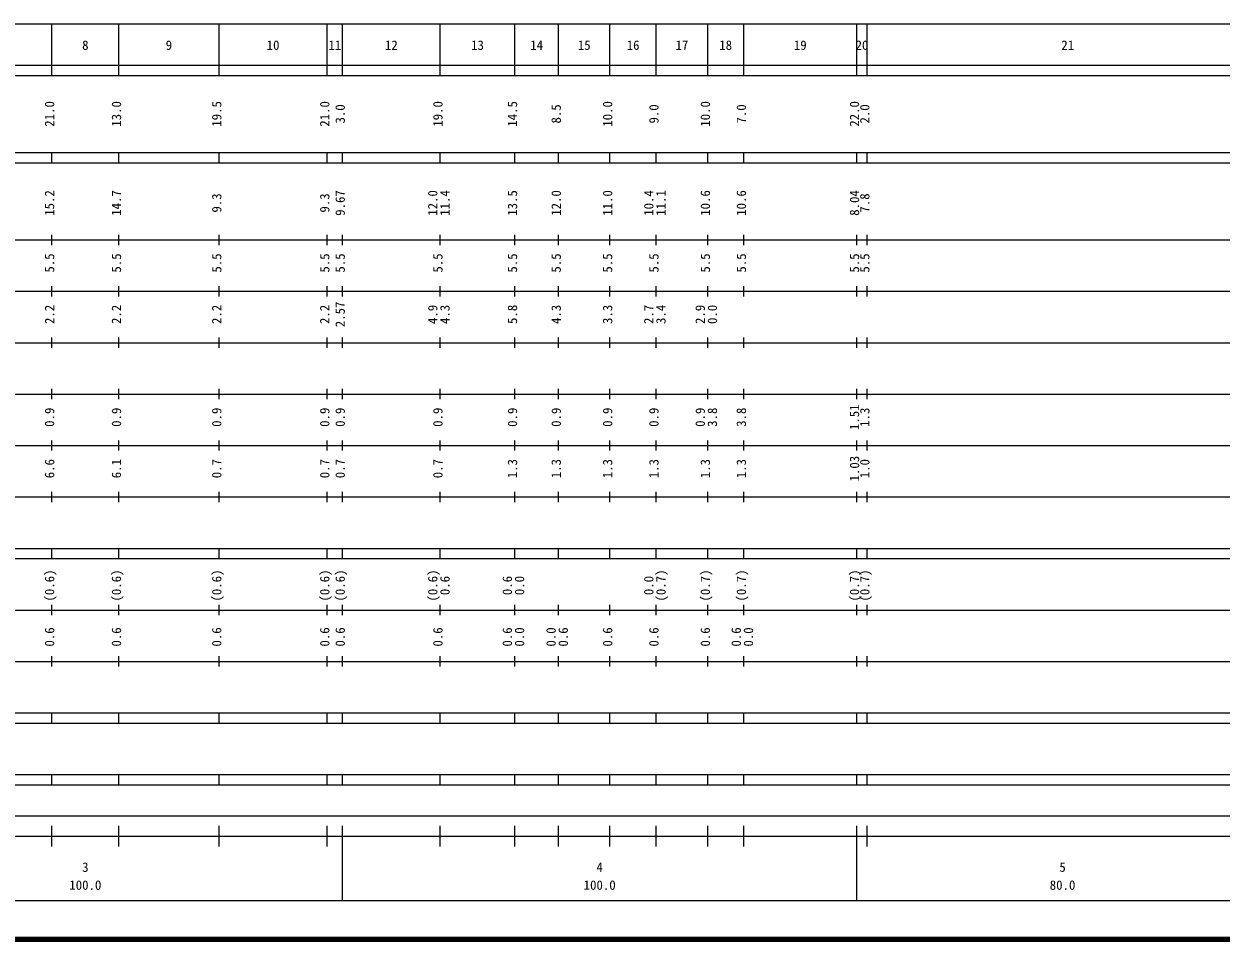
# Model space of a CAD drawing. Units: millimetres on the paper, enlarged 1000 times. Extents: x 40000 to 680000, y 20000 to 380000.
# Drawn here: x 306062 to 538816, y 20000 to 198000 of the extents above; entities that cross this region are included whole.
import ezdxf
from ezdxf.enums import TextEntityAlignment as Align

# ---------------------------------------------------------------- set-up
doc = ezdxf.new("R2010")
doc.units = ezdxf.units.MM
doc.header["$LTSCALE"] = 1000
doc.layers.add('M-TTL', color=2, linetype='Continuous', lineweight=140)
doc.layers.add('M-TTL-BAND', color=7, linetype='Continuous', lineweight=25)
doc.styles.add('ＭＳ ゴシック', font='')
doc.styles.get('ＭＳ ゴシック').set_extended_font_data('MS Gothic')

msp = doc.modelspace()

# ---------------------------------------------------------------- linework, layer by layer
at = {"layer": 'M-TTL'}
msp.add_line((40000, 20000), (680000, 20000), dxfattribs=at)
at = {"layer": 'M-TTL-BAND'}
for p, q in [((68000, 198000), (579000, 198000)), ((311500, 188000), (311500, 198000)), ((324500, 188000), (324500, 198000)), ((344000, 188000), (344000, 198000)), ((365000, 188000), (365000, 198000)), ((368000, 188000), (368000, 198000)), ((387000, 188000), (387000, 198000)), ((401500, 188000), (401500, 198000)), ((410000, 188000), (410000, 198000)), ((420000, 188000), (420000, 198000)), ((429000, 188000), (429000, 198000)), ((439000, 188000), (439000, 198000)), ((446000, 188000), (446000, 198000)), ((468000, 188000), (468000, 198000)), ((470000, 188000), (470000, 198000)), ((40000, 190000), (579000, 190000)), ((40000, 188000), (579000, 188000)), ((40000, 173000), (579000, 173000)), ((311500, 171000), (311500, 173000)), ((324500, 171000), (324500, 173000)), ((344000, 171000), (344000, 173000)), ((365000, 171000), (365000, 173000)), ((368000, 171000), (368000, 173000)), ((387000, 171000), (387000, 173000)), ((401500, 171000), (401500, 173000)), ((410000, 171000), (410000, 173000)), ((420000, 171000), (420000, 173000)), ((429000, 171000), (429000, 173000)), ((439000, 171000), (439000, 173000)), ((446000, 171000), (446000, 173000)), ((468000, 171000), (468000, 173000)), ((470000, 171000), (470000, 173000)), ((40000, 171000), (579000, 171000)), ((40000, 156000), (579000, 156000)), ((311500, 155000), (311500, 157000)), ((324500, 155000), (324500, 157000)), ((344000, 155000), (344000, 157000)), ((365000, 155000), (365000, 157000)), ((368000, 155000), (368000, 157000)), ((387000, 155000), (387000, 157000)), ((401500, 155000), (401500, 157000)), ((410000, 155000), (410000, 157000)), ((420000, 155000), (420000, 157000)), ((429000, 155000), (429000, 157000)), ((439000, 155000), (439000, 157000)), ((446000, 155000), (446000, 157000)), ((468000, 155000), (468000, 157000)), ((470000, 155000), (470000, 157000)), ((311500, 145000), (311500, 147000)), ((324500, 145000), (324500, 147000)), ((344000, 145000), (344000, 147000)), ((365000, 145000), (365000, 147000)), ((368000, 145000), (368000, 147000)), ((387000, 145000), (387000, 147000)), ((401500, 145000), (401500, 147000)), ((410000, 145000), (410000, 147000)), ((420000, 145000), (420000, 147000)), ((429000, 145000), (429000, 147000)), ((439000, 145000), (439000, 147000)), ((446000, 145000), (446000, 147000)), ((468000, 145000), (468000, 147000)), ((470000, 145000), (470000, 147000)), ((46000, 146000), (579000, 146000)), ((52000, 136000), (579000, 136000)), ((311500, 135000), (311500, 137000)), ((324500, 135000), (324500, 137000)), ((344000, 135000), (344000, 137000)), ((365000, 135000), (365000, 137000)), ((368000, 135000), (368000, 137000)), ((387000, 135000), (387000, 137000)), ((401500, 135000), (401500, 137000)), ((410000, 135000), (410000, 137000)), ((420000, 135000), (420000, 137000)), ((429000, 135000), (429000, 137000)), ((439000, 135000), (439000, 137000)), ((446000, 135000), (446000, 137000)), ((468000, 135000), (468000, 137000)), ((470000, 135000), (470000, 137000)), ((46000, 126000), (579000, 126000)), ((311500, 125000), (311500, 127000)), ((324500, 125000), (324500, 127000)), ((344000, 125000), (344000, 127000)), ((365000, 125000), (365000, 127000)), ((368000, 125000), (368000, 127000)), ((387000, 125000), (387000, 127000)), ((401500, 125000), (401500, 127000)), ((410000, 125000), (410000, 127000)), ((420000, 125000), (420000, 127000)), ((429000, 125000), (429000, 127000)), ((439000, 125000), (439000, 127000)), ((446000, 125000), (446000, 127000)), ((468000, 125000), (468000, 127000)), ((470000, 125000), (470000, 127000)), ((311500, 115000), (311500, 117000)), ((324500, 115000), (324500, 117000)), ((344000, 115000), (344000, 117000)), ((365000, 115000), (365000, 117000)), ((368000, 115000), (368000, 117000)), ((387000, 115000), (387000, 117000)), ((401500, 115000), (401500, 117000)), ((410000, 115000), (410000, 117000)), ((420000, 115000), (420000, 117000)), ((429000, 115000), (429000, 117000)), ((439000, 115000), (439000, 117000)), ((446000, 115000), (446000, 117000)), ((468000, 115000), (468000, 117000)), ((470000, 115000), (470000, 117000)), ((52000, 116000), (579000, 116000)), ((46000, 106000), (579000, 106000)), ((311500, 105000), (311500, 107000)), ((324500, 105000), (324500, 107000)), ((344000, 105000), (344000, 107000)), ((365000, 105000), (365000, 107000)), ((368000, 105000), (368000, 107000)), ((387000, 105000), (387000, 107000)), ((401500, 105000), (401500, 107000)), ((410000, 105000), (410000, 107000)), ((420000, 105000), (420000, 107000)), ((429000, 105000), (429000, 107000)), ((439000, 105000), (439000, 107000)), ((446000, 105000), (446000, 107000)), ((468000, 105000), (468000, 107000)), ((470000, 105000), (470000, 107000)), ((40000, 96000), (579000, 96000)), ((311500, 94000), (311500, 96000)), ((324500, 94000), (324500, 96000)), ((344000, 94000), (344000, 96000)), ((365000, 94000), (365000, 96000)), ((368000, 94000), (368000, 96000)), ((387000, 94000), (387000, 96000)), ((401500, 94000), (401500, 96000)), ((410000, 94000), (410000, 96000)), ((420000, 94000), (420000, 96000)), ((429000, 94000), (429000, 96000)), ((439000, 94000), (439000, 96000)), ((446000, 94000), (446000, 96000)), ((468000, 94000), (468000, 96000)), ((470000, 94000), (470000, 96000)), ((40000, 94000), (579000, 94000)), ((49000, 84000), (579000, 84000)), ((311500, 83000), (311500, 85000)), ((324500, 83000), (324500, 85000)), ((344000, 83000), (344000, 85000)), ((365000, 83000), (365000, 85000)), ((368000, 83000), (368000, 85000)), ((387000, 83000), (387000, 85000)), ((401500, 83000), (401500, 85000)), ((410000, 83000), (410000, 85000)), ((420000, 83000), (420000, 85000)), ((429000, 83000), (429000, 85000)), ((439000, 83000), (439000, 85000)), ((446000, 83000), (446000, 85000)), ((468000, 83000), (468000, 85000)), ((470000, 83000), (470000, 85000)), ((311500, 73000), (311500, 75000)), ((324500, 73000), (324500, 75000)), ((344000, 73000), (344000, 75000)), ((365000, 73000), (365000, 75000)), ((368000, 73000), (368000, 75000)), ((387000, 73000), (387000, 75000)), ((401500, 73000), (401500, 75000)), ((410000, 73000), (410000, 75000)), ((420000, 73000), (420000, 75000)), ((429000, 73000), (429000, 75000)), ((439000, 73000), (439000, 75000)), ((446000, 73000), (446000, 75000)), ((468000, 73000), (468000, 75000)), ((470000, 73000), (470000, 75000)), ((40000, 74000), (579000, 74000)), ((40000, 64000), (579000, 64000)), ((311500, 62000), (311500, 64000)), ((324500, 62000), (324500, 64000)), ((344000, 62000), (344000, 64000)), ((365000, 62000), (365000, 64000)), ((368000, 62000), (368000, 64000)), ((387000, 62000), (387000, 64000)), ((401500, 62000), (401500, 64000)), ((410000, 62000), (410000, 64000)), ((420000, 62000), (420000, 64000)), ((429000, 62000), (429000, 64000)), ((439000, 62000), (439000, 64000)), ((446000, 62000), (446000, 64000)), ((468000, 62000), (468000, 64000)), ((470000, 62000), (470000, 64000)), ((40000, 62000), (579000, 62000)), ((40000, 52000), (579000, 52000)), ((311500, 50000), (311500, 52000)), ((324500, 50000), (324500, 52000)), ((344000, 50000), (344000, 52000)), ((365000, 50000), (365000, 52000)), ((368000, 50000), (368000, 52000)), ((387000, 50000), (387000, 52000)), ((401500, 50000), (401500, 52000)), ((410000, 50000), (410000, 52000)), ((420000, 50000), (420000, 52000)), ((429000, 50000), (429000, 52000)), ((439000, 50000), (439000, 52000)), ((446000, 50000), (446000, 52000)), ((468000, 50000), (468000, 52000)), ((470000, 50000), (470000, 52000)), ((40000, 50000), (579000, 50000)), ((71000, 44000), (545000, 44000)), ((311500, 38000), (311500, 42000)), ((324500, 38000), (324500, 42000)), ((344000, 38000), (344000, 42000)), ((365000, 38000), (365000, 42000)), ((368000, 27500), (368000, 42000)), ((387000, 38000), (387000, 42000)), ((401500, 38000), (401500, 42000)), ((410000, 38000), (410000, 42000)), ((420000, 38000), (420000, 42000)), ((429000, 38000), (429000, 42000)), ((439000, 38000), (439000, 42000)), ((446000, 38000), (446000, 42000)), ((468000, 27500), (468000, 42000)), ((470000, 38000), (470000, 42000)), ((40000, 40000), (579000, 40000)), ((68000, 27500), (579000, 27500))]:
    msp.add_line(p, q, dxfattribs=at)

# ---------------------------------------------------------------- texts
at = {"layer": 'M-TTL-BAND', "style": 'ＭＳ ゴシック'}
for s, p in [('8', (318000, 192405)), ('9', (334250, 192405)), ('10', (354500, 192405)), ('11', (366500, 192405)), ('12', (377500, 192405)), ('13', (394250, 192405)), ('14', (405750, 192405)), ('15', (415000, 192405)), ('16', (424500, 192405)), ('17', (434000, 192405)), ('18', (442500, 192405)), ('19', (457000, 192405)), ('20', (469000, 192405)), ('21', (509000, 192405)), ('3', (318000, 32523)), ('4', (418000, 32523)), ('5', (508000, 32523)), ('100.0', (318000, 29033)), ('100.0', (418000, 29033)), ('80.0', (508000, 29033))]:
    msp.add_text(s, height=1833, dxfattribs=at).set_placement(p, align=Align.BOTTOM_CENTER)
for s, p in [('21.0', (312500, 180500)), ('13.0', (325500, 180500)), ('19.5', (345000, 180500)), ('21.0', (366000, 180500)), ('3.0', (369000, 180500)), ('19.0', (388000, 180500)), ('14.5', (402500, 180500)), ('8.5', (411000, 180500)), ('10.0', (421000, 180500)), ('9.0', (430000, 180500)), ('10.0', (440000, 180500)), ('7.0', (447000, 180500)), ('22.0', (469000, 180500)), ('2.0', (471000, 180500)), ('15.2', (312500, 163174)), ('14.7', (325500, 163174)), ('9.67', (369000, 163174)), ('12.0', (387000, 163174)), ('11.4', (389370, 163174)), ('13.5', (402500, 163174)), ('12.0', (411000, 163174)), ('11.0', (421000, 163174)), ('10.4', (429000, 163174)), ('11.1', (431370, 163174)), ('10.6', (440000, 163174)), ('10.6', (447000, 163174)), ('8.04', (469000, 163174)), ('9.3', (345000, 163174)), ('9.3', (366000, 163174)), ('7.8', (471000, 163174)), ('5.5', (312500, 151500)), ('5.5', (325500, 151500)), ('5.5', (345000, 151500)), ('5.5', (366000, 151500)), ('5.5', (369000, 151500)), ('5.5', (388000, 151500)), ('5.5', (402500, 151500)), ('5.5', (411000, 151500)), ('5.5', (421000, 151500)), ('5.5', (430000, 151500)), ('5.5', (440000, 151500)), ('5.5', (447000, 151500)), ('5.5', (469000, 151500)), ('5.5', (471000, 151500)), ('2.2', (312500, 141500)), ('2.2', (325500, 141500)), ('2.2', (345000, 141500)), ('2.2', (366000, 141500)), ('2.57', (369000, 141500)), ('4.9', (387000, 141500)), ('4.3', (389370, 141500)), ('5.8', (402500, 141500)), ('4.3', (411000, 141500)), ('3.3', (421000, 141500)), ('2.7', (429000, 141500)), ('3.4', (431370, 141500)), ('2.9', (439000, 141500)), ('0.0', (441370, 141500)), ('1.51', (469000, 121500)), ('0.9', (312500, 121500)), ('0.9', (325500, 121500)), ('0.9', (345000, 121500)), ('0.9', (366000, 121500)), ('0.9', (369000, 121500)), ('0.9', (388000, 121500)), ('0.9', (402500, 121500)), ('0.9', (411000, 121500)), ('0.9', (421000, 121500)), ('0.9', (430000, 121500)), ('0.9', (439000, 121500)), ('3.8', (441370, 121500)), ('3.8', (447000, 121500)), ('1.3', (471000, 121500)), ('6.6', (312500, 111500)), ('6.1', (325500, 111500)), ('0.7', (345000, 111500)), ('0.7', (366000, 111500)), ('0.7', (369000, 111500)), ('0.7', (388000, 111500)), ('1.3', (402500, 111500)), ('1.3', (411000, 111500)), ('1.3', (421000, 111500)), ('1.3', (430000, 111500)), ('1.3', (440000, 111500)), ('1.3', (447000, 111500)), ('1.03', (469000, 111500)), ('1.0', (471000, 111500)), ('(0.6)', (312500, 88764)), ('(0.6)', (325500, 88764)), ('(0.6)', (345000, 88764)), ('(0.6)', (366000, 88764)), ('(0.6)', (369000, 88764)), ('(0.6)', (387000, 88764)), ('(0.7)', (431370, 88764)), ('(0.7)', (440000, 88764)), ('(0.7)', (447000, 88764)), ('(0.7)', (469000, 88764)), ('(0.7)', (471000, 88764)), ('0.6', (389370, 88764)), ('0.6', (401500, 88764)), ('0.0', (403870, 88764)), ('0.0', (429000, 88764)), ('0.6', (312500, 78764)), ('0.6', (325500, 78764)), ('0.6', (345000, 78764)), ('0.6', (366000, 78764)), ('0.6', (369000, 78764)), ('0.6', (388000, 78764)), ('0.6', (401500, 78764)), ('0.0', (403870, 78764)), ('0.0', (410000, 78764)), ('0.6', (412370, 78764)), ('0.6', (421000, 78764)), ('0.6', (430000, 78764)), ('0.6', (440000, 78764)), ('0.6', (446000, 78764)), ('0.0', (448370, 78764))]:
    msp.add_text(s, height=1833, rotation=90, dxfattribs=at).set_placement(p, align=Align.BOTTOM_CENTER)

doc.saveas('drawing.dxf')
